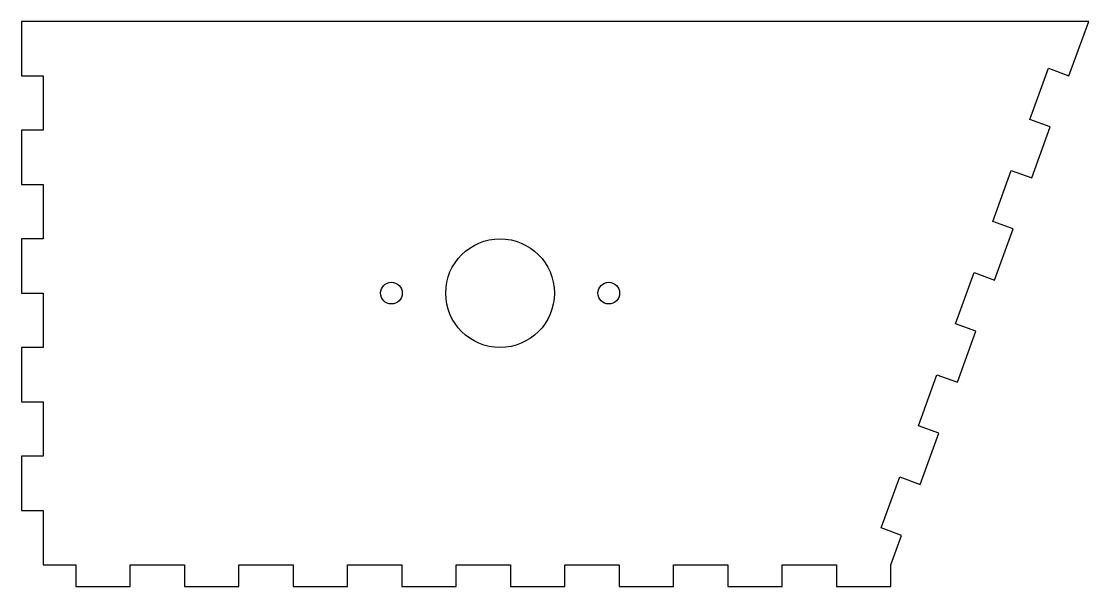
# Model space of a CAD drawing. Header units: millimetres. Extents: x -20 to 176, y 0 to 104.
import ezdxf

# ---------------------------------------------------------------- set-up
doc = ezdxf.new("R2010")
doc.units = ezdxf.units.MM

msp = doc.modelspace()

# ---------------------------------------------------------------- linework, layer by layer
msp.add_lwpolyline([(141.98, 9.43), (138.22, 10.8), (141.64, 20.19), (145.4, 18.82), (148.82, 28.22), (145.06, 29.59), (148.48, 38.99), (152.24, 37.62), (155.66, 47.02), (151.9, 48.38), (155.32, 57.78), (159.08, 56.41), (162.5, 65.81), (158.74, 67.18), (162.16, 76.57), (165.92, 75.21), (169.34, 84.6), (165.58, 85.97), (169, 95.37), (172.76, 94), (176.4, 104), (-20, 104), (-20, 94), (-16, 94), (-16, 84), (-20, 84), (-20, 74), (-16, 74), (-16, 64), (-20, 64), (-20, 54), (-16, 54), (-16, 44), (-20, 44), (-20, 34), (-16, 34), (-16, 24), (-20, 24), (-20, 14), (-16, 14), (-16, 4), (-10, 4), (-10, 0), (0, 0), (0, 4), (10, 4), (10, 0), (20, 0), (20, 4), (30, 4), (30, 0), (40, 0), (40, 4), (50, 4), (50, 0), (60, 0), (60, 4), (70, 4), (70, 0), (80, 0), (80, 4), (90, 4), (90, 0), (100, 0), (100, 4), (110, 4), (110, 0), (120, 0), (120, 4), (130, 4), (130, 0), (140, 0), (140, 4)], close=True)
for centre, radius in [((68.09, 54), 10), ((48.09, 54), 2), ((88.09, 54), 2)]:
    msp.add_circle(centre, radius)

doc.saveas('drawing.dxf')
